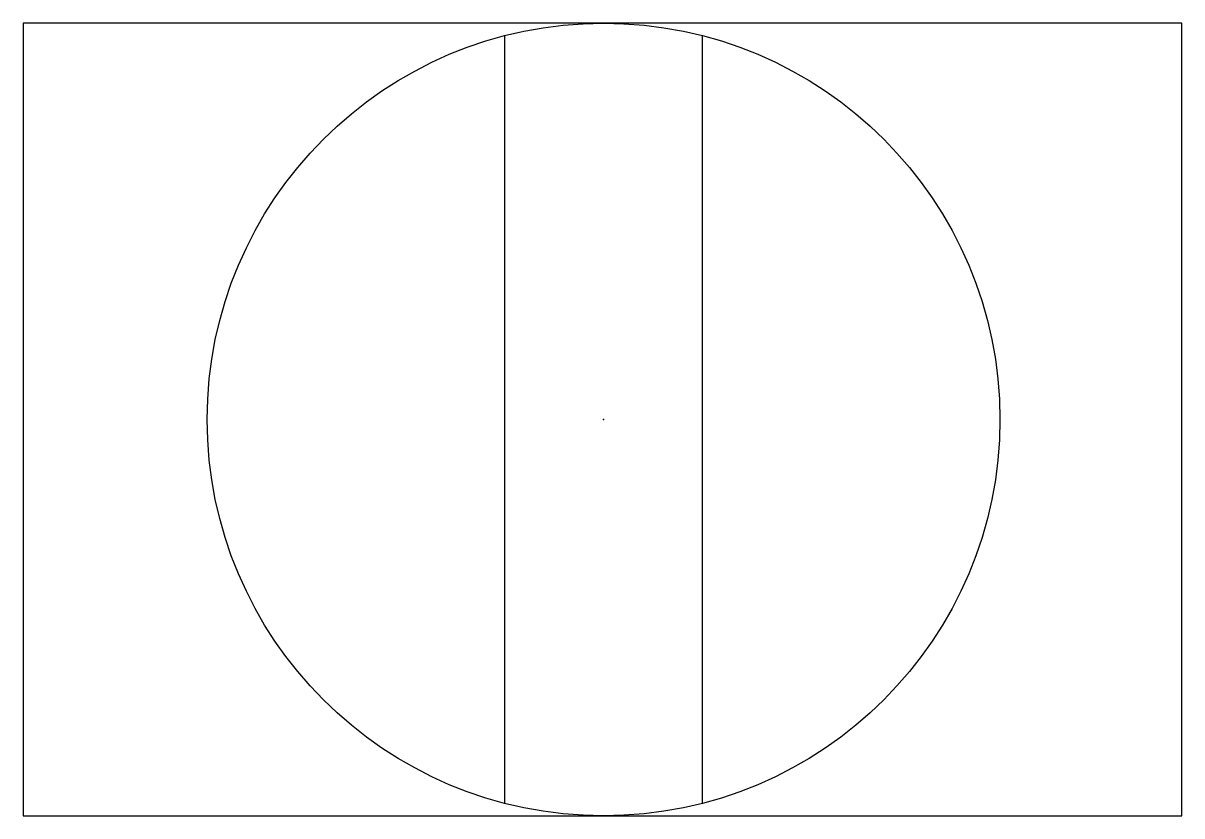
# Model space of a CAD drawing. Header units: millimetres. Extents: x -0.6 to 0.6, y -0.41 to 0.41.
import ezdxf

# ---------------------------------------------------------------- set-up
doc = ezdxf.new("R2010")
doc.units = ezdxf.units.MM

msp = doc.modelspace()

# ---------------------------------------------------------------- linework, layer by layer
msp.add_lwpolyline([(-0.5981, -0.4084), (0.5959, -0.4084), (0.5959, 0.4084), (-0.5981, 0.4084)], close=True)
for points in [[(-0.1021, 0.3954), (-0.1021, -0.3954)], [(0.1021, -0.3954), (0.1021, 0.3954)]]:
    msp.add_lwpolyline(points)
msp.add_circle((0, 0), 0.4084)
msp.add_point((0, 0))

doc.saveas('drawing.dxf')
